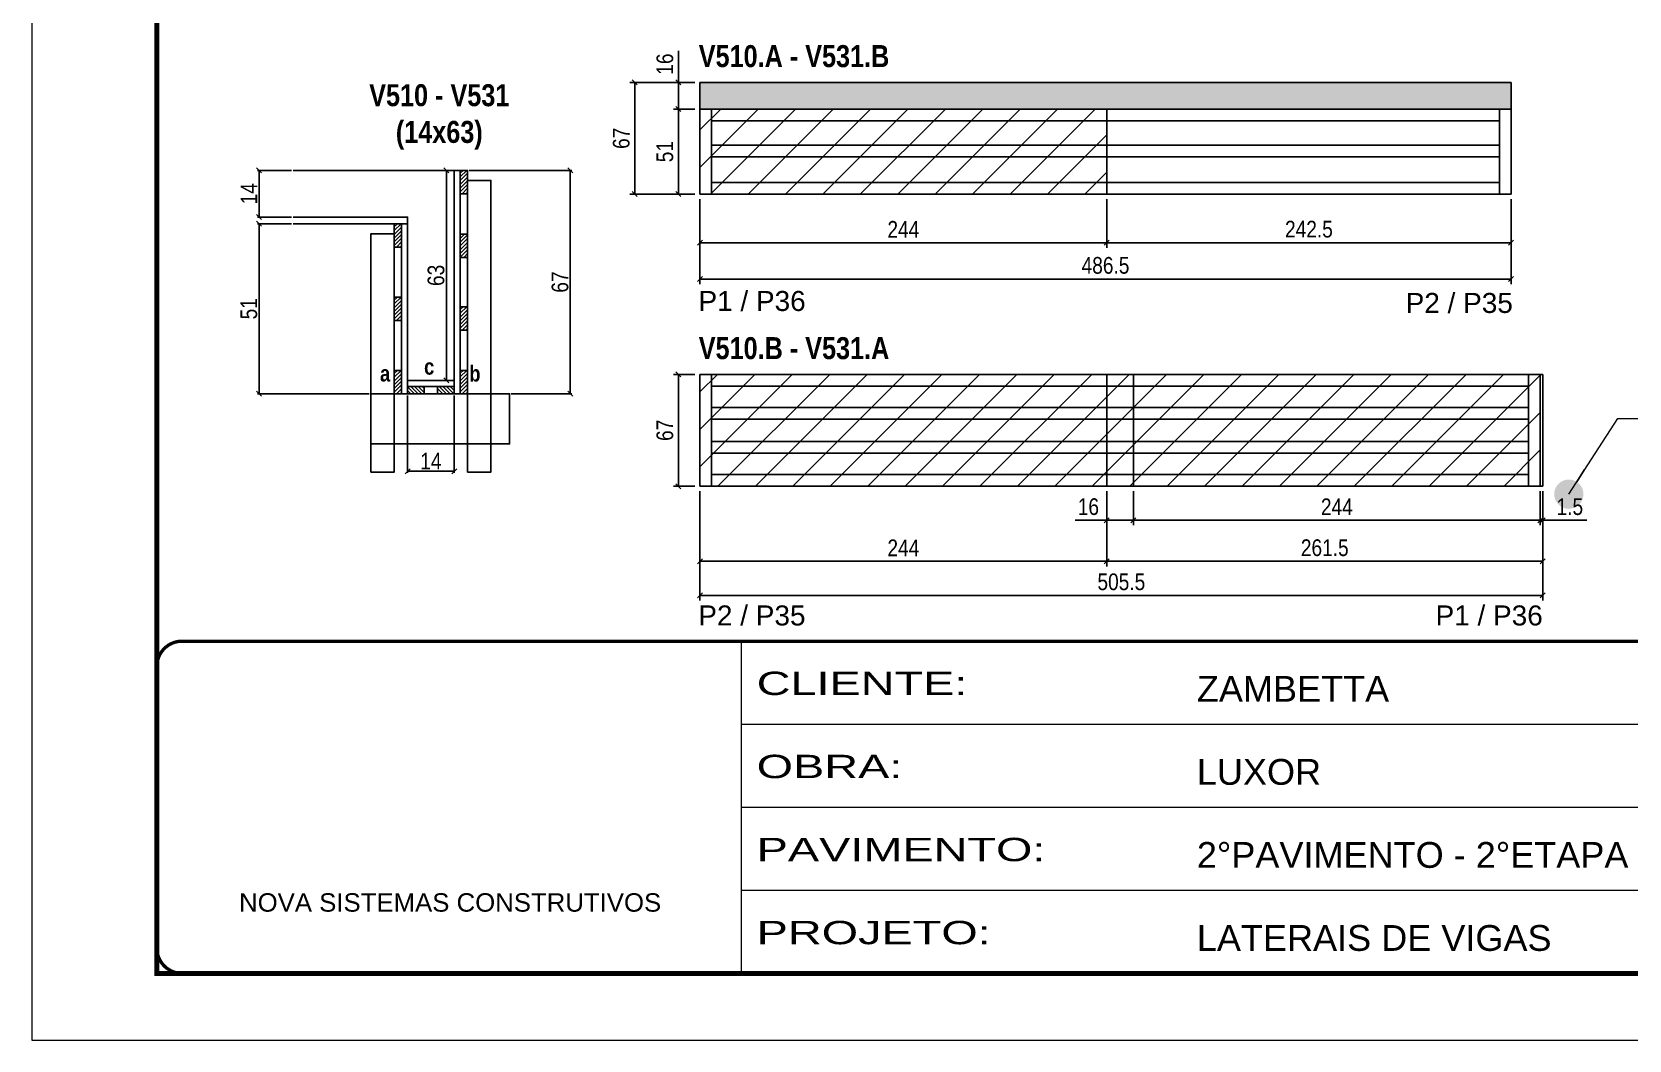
# Model space of a CAD drawing. Extents: x -15895 to 12929, y -2522 to 15173.
# Drawn here: x 6493 to 7451, y 12409 to 13014 of the extents above; entities that cross this region are included whole.
import ezdxf

# ---------------------------------------------------------------- set-up
doc = ezdxf.new("R2010")
doc.units = 0
doc.header["$PDMODE"] = 35
doc.header["$PDSIZE"] = -10
doc.linetypes.add('CONTINUO', pattern=[0])
doc.linetypes.add('DASHED', pattern=[0.75, 0.5, -0.25])
for name, color, linetype in [('5', 5, 'Continuous'), ('COTA', 241, 'Continuous'), ('detalhes', 4, 'Continuous'), ('NOMENCLATURA', 7, 'Continuous'), ('Painéis', 200, 'Continuous'), ('SARR_2.2x7', 40, 'Continuous'), ('SARR_3.5x7', 81, 'Continuous')]:
    doc.layers.add(name, color=color, linetype=linetype)
for name, color, linetype, lineweight in [('CONCRETO', 251, 'Continuous', 25), ('Folhas', 255, 'Continuous', 9), ('Hachura', 251, 'Continuous', 9), ('SARRAFO DE PRESSAO', 251, 'DASHED', 9)]:
    doc.layers.add(name, color=color, linetype=linetype, lineweight=lineweight)
doc.styles.add('ARIAL', font='arial.ttf')
doc.styles.add('COTA TECNICA', font='techl___.ttf', dxfattribs={"height": 10})
doc.styles.add('COTA TECNICA 2X', font='techl___.ttf', dxfattribs={"height": 10})
doc.styles.get("Standard").update_dxf_attribs({"font": 'arial.ttf'})
doc.styles.add('TECNICA', font='techb___.ttf', dxfattribs={"height": 10})
doc.styles.add('Tecnologia', font='')
doc.styles.get('Tecnologia').set_extended_font_data('Forgotten Futurist')
doc.dimstyles.new('3x', dxfattribs={"dimtxt": 10, "dimasz": 5, "dimexe": 7, "dimexo": 5, "dimgap": 4, "dimtad": 1, "dimdec": 4, "dimlfac": 0.333333, "dimdsep": 46, "dimtxsty": 'Standard', "dimblk": 'DOT', "dimcen": 0.09, "dimclrd": 1, "dimclre": 1, "dimclrt": 2, "dimadec": 0, "dimazin": 2, "dimtfac": 1, "dimtdec": 4, "dimtmove": 0, "dimatfit": 3, "dimldrblk": 'DOT', "dimfxl": 1, "dimtolj": 1, "dimtzin": 0, "dimlwd": 9, "dimlwe": 9, "dimarcsym": 0})
doc.dimstyles.new('PAINEL', dxfattribs={"dimtxt": 10, "dimasz": 3, "dimexe": 3, "dimexo": 3, "dimgap": 3, "dimtad": 1, "dimdec": 1, "dimzin": 12, "dimdsep": 46, "dimtxsty": 'COTA TECNICA', "dimblk1": 'OBLIQUE', "dimblk2": 'OBLIQUE', "dimsah": 1, "dimcen": 0.9, "dimclrd": 4, "dimclre": 4, "dimclrt": 240, "dimadec": 1, "dimazin": 3, "dimtfac": 1, "dimtdec": 1, "dimtmove": 0, "dimatfit": 3, "dimfxl": 1, "dimtolj": 1, "dimtzin": 12, "dimarcsym": 0})
doc.dimstyles.new('SECAO', dxfattribs={"dimscale": 0.333333, "dimtxt": 5, "dimasz": 9, "dimexe": 3, "dimexo": 3, "dimgap": 3, "dimtad": 1, "dimdec": 1, "dimlfac": 0.5, "dimzin": 12, "dimdsep": 46, "dimtxsty": 'COTA TECNICA 2X', "dimblk1": 'OBLIQUE', "dimblk2": 'OBLIQUE', "dimsah": 1, "dimcen": 0.9, "dimclrd": 4, "dimclre": 4, "dimclrt": 240, "dimadec": 1, "dimazin": 3, "dimtfac": 1, "dimtdec": 1, "dimtmove": 0, "dimatfit": 3, "dimfxl": 1, "dimtolj": 1, "dimtzin": 12, "dimarcsym": 0})
pattern_1 = [(45, (-116812.018, -20386.4263), (-1.122532015, 1.122532015), [])]

# ---------------------------------------------------------------- blocks, each defined once
blk = doc.blocks.new('9999999999')
at = {"color": 30, "linetype": 'CONTINUO'}
for p, q in [((98564.56, 34230.21), (98564.56, 34429.45)), ((98564.56, 34379.64), (99583.98, 34379.64)), ((98564.56, 34329.83), (99487.98, 34329.83)), ((98564.56, 34280.02), (99487.98, 34280.02))]:
    blk.add_line(p, q, dxfattribs=at)
at = {"color": 30, "linetype": 'CONTINUO', "const_width": 2}
blk.add_lwpolyline([(99583.98, 34230.21), (99583.98, 34414.45, 0.414214), (99568.98, 34429.45), (98228.98, 34429.45, 0.414214), (98213.98, 34414.45), (98213.98, 34245.21, 0.414214), (98228.98, 34230.21), (99583.98, 34230.21)], format="xyb", dxfattribs=at)
at = {"layer": 'Folhas'}
blk.add_lwpolyline([(98138.98, 34190.21), (99623.98, 34190.21), (99623.98, 35240.21), (98138.98, 35240.21)], close=True, dxfattribs=at)
at = {"layer": 'Folhas', "color": 30, "const_width": 3}
blk.add_lwpolyline([(98213.98, 34230.21), (99583.98, 34230.21), (99583.98, 35200.21), (98213.98, 35200.21)], close=True, dxfattribs=at)
at = {"color": 7, "linetype": 'Continuous', "ltscale": 5, "style": 'ARIAL'}
for s, height, p in [('ZAMBETTA', 15.483, (98837.68, 34393.13)), ('LUXOR', 15.483, (98837.68, 34343.32)), ('2°PAVIMENTO - 2°ETAPA', 15.4829, (98837.68, 34293.51)), ('NOVA SISTEMAS CONSTRUTIVOS', 11.0592, (98263.19, 34267.21)), ('LATERAIS DE VIGAS', 15.4829, (98837.68, 34243.7))]:
    blk.add_text(s, height=height, dxfattribs=at).set_placement(p)
at = {"layer": 'Folhas', "color": 7, "style": 'Tecnologia', "width": 1.5}
for s, p in [('CLIENTE:', (98573.65, 34397.17)), ('OBRA:', (98573.65, 34347.31)), ('PAVIMENTO:', (98573.65, 34297.5)), ('PROJETO:', (98573.65, 34247.69))]:
    blk.add_text(s, height=14, dxfattribs=at).set_placement(p)
blk = doc.blocks.new('_Oblique')
at = {"color": 0, "linetype": 'ByBlock', "lineweight": -2}
blk.add_line((-0.5, -0.5), (0.5, 0.5), dxfattribs=at)
blk = doc.blocks.new('*D110')
at = {"layer": 'COTA', "color": 4, "lineweight": -2, "transparency": 16777216}
for p, q in [((6648.45, 12898.93), (6628.1, 12898.93)), ((6629.1, 12898.93), (6629.1, 12796.93)), ((6695.15, 12796.93), (6628.1, 12796.93))]:
    blk.add_line(p, q, dxfattribs=at)
at = {"layer": 'Defpoints', "color": 0, "transparency": 16777216}
for p in [(6649.45, 12898.93), (6629.1, 12796.93), (6696.15, 12796.93, 0)]:
    blk.add_point(p, dxfattribs=at)
at = {"layer": 'COTA', "color": 4, "lineweight": -2, "transparency": 16777216, "xscale": 3, "yscale": 3, "zscale": 3}
for p, rotation in [((6629.1, 12898.93), 90), ((6629.1, 12796.93), 270)]:
    blk.add_blockref('_Oblique', p, dxfattribs=dict(at, rotation=rotation))
at = {"layer": 'COTA', "color": 240, "transparency": 16777216, "insert": (6622.99, 12847.93), "char_height": 10, "attachment_point": 5, "rotation": 90, "style": 'COTA TECNICA 2X'}
blk.add_mtext('\\A1;51', dxfattribs=at)
blk = doc.blocks.new('*D111')
at = {"layer": 'COTA', "color": 4, "lineweight": -2, "transparency": 16777216}
for p, q in [((6745.15, 12930.93), (6740.48, 12930.93)), ((6741.48, 12804.93), (6741.48, 12930.93)), ((6745.15, 12804.93), (6740.48, 12804.93))]:
    blk.add_line(p, q, dxfattribs=at)
at = {"layer": 'Defpoints', "color": 0, "transparency": 16777216}
for p in [(6741.48, 12930.93), (6746.15, 12930.93), (6746.15, 12804.93)]:
    blk.add_point(p, dxfattribs=at)
at = {"layer": 'COTA', "color": 4, "lineweight": -2, "transparency": 16777216, "xscale": 3, "yscale": 3, "zscale": 3}
for p, rotation in [((6741.48, 12930.93), 90), ((6741.48, 12804.93), 270)]:
    blk.add_blockref('_Oblique', p, dxfattribs=dict(at, rotation=rotation))
at = {"layer": 'COTA', "color": 240, "transparency": 16777216, "insert": (6735.26, 12867.93), "char_height": 10, "attachment_point": 5, "rotation": 90, "style": 'COTA TECNICA 2X'}
blk.add_mtext('\\A1;63', dxfattribs=at)
blk = doc.blocks.new('*D112')
at = {"layer": 'COTA', "color": 4, "lineweight": -2, "transparency": 16777216}
for p, q in [((6648.45, 12930.93), (6628.1, 12930.93)), ((6629.1, 12902.93), (6629.1, 12930.93)), ((6648.45, 12902.93), (6628.1, 12902.93))]:
    blk.add_line(p, q, dxfattribs=at)
at = {"layer": 'Defpoints', "color": 0, "transparency": 16777216}
for p in [(6629.1, 12930.93), (6649.45, 12930.93), (6649.45, 12902.93)]:
    blk.add_point(p, dxfattribs=at)
at = {"layer": 'COTA', "color": 4, "lineweight": -2, "transparency": 16777216, "xscale": 3, "yscale": 3, "zscale": 3}
for p, rotation in [((6629.1, 12930.93), 90), ((6629.1, 12902.93), 270)]:
    blk.add_blockref('_Oblique', p, dxfattribs=dict(at, rotation=rotation))
at = {"layer": 'COTA', "color": 240, "transparency": 16777216, "insert": (6623.03, 12916.93), "char_height": 10, "attachment_point": 5, "rotation": 90, "style": 'COTA TECNICA 2X'}
blk.add_mtext('\\A1;14', dxfattribs=at)
blk = doc.blocks.new('*D113')
at = {"layer": 'COTA', "color": 4, "lineweight": -2, "transparency": 16777216}
for p, q in [((6718.15, 12795.93), (6718.15, 12749.48)), ((6746.15, 12795.93), (6746.15, 12749.48)), ((6718.15, 12750.48), (6746.15, 12750.48))]:
    blk.add_line(p, q, dxfattribs=at)
at = {"layer": 'Defpoints', "color": 0, "transparency": 16777216}
for p in [(6718.15, 12796.93), (6746.15, 12796.93), (6746.15, 12750.48)]:
    blk.add_point(p, dxfattribs=at)
at = {"layer": 'COTA', "color": 4, "lineweight": -2, "transparency": 16777216, "xscale": 3, "yscale": 3, "zscale": 3, "rotation": 180}
blk.add_blockref('_Oblique', (6718.15, 12750.48), dxfattribs=at)
at = {"layer": 'COTA', "color": 4, "lineweight": -2, "transparency": 16777216, "xscale": 3, "yscale": 3, "zscale": 3}
blk.add_blockref('_Oblique', (6746.15, 12750.48), dxfattribs=at)
at = {"layer": 'COTA', "color": 240, "transparency": 16777216, "insert": (6732.15, 12756.55), "char_height": 10, "attachment_point": 5, "style": 'COTA TECNICA 2X'}
blk.add_mtext('\\A1;14', dxfattribs=at)
blk = doc.blocks.new('*D114')
at = {"layer": 'COTA', "color": 4, "lineweight": -2, "transparency": 16777216}
for p, q in [((6755.15, 12930.93), (6816.76, 12930.93)), ((6815.76, 12796.93), (6815.76, 12930.93)), ((6780.34, 12796.93), (6816.76, 12796.93))]:
    blk.add_line(p, q, dxfattribs=at)
at = {"layer": 'Defpoints', "color": 0, "transparency": 16777216}
for p in [(6754.15, 12930.93), (6815.76, 12930.93), (6779.34, 12796.93)]:
    blk.add_point(p, dxfattribs=at)
at = {"layer": 'COTA', "color": 4, "lineweight": -2, "transparency": 16777216, "xscale": 3, "yscale": 3, "zscale": 3}
for p, rotation in [((6815.76, 12930.93), 90), ((6815.76, 12796.93), 270)]:
    blk.add_blockref('_Oblique', p, dxfattribs=dict(at, rotation=rotation))
at = {"layer": 'COTA', "color": 240, "transparency": 16777216, "insert": (6809.65, 12863.93), "char_height": 10, "attachment_point": 5, "rotation": 90, "style": 'COTA TECNICA 2X'}
blk.add_mtext('\\A1;67', dxfattribs=at)
blk = doc.blocks.new('*D117')
at = {"layer": 'COTA', "color": 4, "lineweight": -2, "transparency": 16777216}
for p, q in [((6893.53, 12913.68), (6893.53, 12862.75)), ((7380.03, 12913.68), (7380.03, 12862.75)), ((6893.53, 12865.75), (7380.03, 12865.75))]:
    blk.add_line(p, q, dxfattribs=at)
at = {"layer": 'Defpoints', "color": 0, "transparency": 16777216}
for p in [(6893.53, 12916.68), (7380.03, 12916.68), (7380.03, 12865.75)]:
    blk.add_point(p, dxfattribs=at)
at = {"layer": 'COTA', "color": 4, "lineweight": -2, "transparency": 16777216, "xscale": 3, "yscale": 3, "zscale": 3, "rotation": 180}
blk.add_blockref('_Oblique', (6893.53, 12865.75), dxfattribs=at)
at = {"layer": 'COTA', "color": 4, "lineweight": -2, "transparency": 16777216, "xscale": 3, "yscale": 3, "zscale": 3}
blk.add_blockref('_Oblique', (7380.03, 12865.75), dxfattribs=at)
at = {"layer": 'COTA', "color": 240, "transparency": 16777216, "insert": (7136.78, 12873.89), "char_height": 10, "attachment_point": 5, "style": 'COTA TECNICA'}
blk.add_mtext('\\A1;486.5', dxfattribs=at)
blk = doc.blocks.new('*D118')
at = {"layer": 'COTA', "color": 4, "lineweight": -2, "transparency": 16777216}
for p, q in [((6893.53, 12913.68), (6893.53, 12884.5)), ((7137.53, 12913.68), (7137.53, 12884.5)), ((6893.53, 12887.5), (7137.53, 12887.5))]:
    blk.add_line(p, q, dxfattribs=at)
at = {"layer": 'Defpoints', "color": 0, "transparency": 16777216}
for p in [(6893.53, 12916.68), (7137.53, 12916.68), (7137.53, 12887.5)]:
    blk.add_point(p, dxfattribs=at)
at = {"layer": 'COTA', "color": 4, "lineweight": -2, "transparency": 16777216, "xscale": 3, "yscale": 3, "zscale": 3, "rotation": 180}
blk.add_blockref('_Oblique', (6893.53, 12887.5), dxfattribs=at)
at = {"layer": 'COTA', "color": 4, "lineweight": -2, "transparency": 16777216, "xscale": 3, "yscale": 3, "zscale": 3}
blk.add_blockref('_Oblique', (7137.53, 12887.5), dxfattribs=at)
at = {"layer": 'COTA', "color": 240, "transparency": 16777216, "insert": (7015.53, 12895.57), "char_height": 10, "attachment_point": 5, "style": 'COTA TECNICA'}
blk.add_mtext('\\A1;244', dxfattribs=at)
blk = doc.blocks.new('*D119')
at = {"layer": 'COTA', "color": 4, "lineweight": -2, "transparency": 16777216}
for p, q in [((7137.53, 12913.68), (7137.53, 12884.5)), ((7380.03, 12913.68), (7380.03, 12884.5)), ((7137.53, 12887.5), (7380.03, 12887.5))]:
    blk.add_line(p, q, dxfattribs=at)
at = {"layer": 'Defpoints', "color": 0, "transparency": 16777216}
for p in [(7137.53, 12916.68), (7380.03, 12916.68), (7380.03, 12887.5)]:
    blk.add_point(p, dxfattribs=at)
at = {"layer": 'COTA', "color": 4, "lineweight": -2, "transparency": 16777216, "xscale": 3, "yscale": 3, "zscale": 3, "rotation": 180}
blk.add_blockref('_Oblique', (7137.53, 12887.5), dxfattribs=at)
at = {"layer": 'COTA', "color": 4, "lineweight": -2, "transparency": 16777216, "xscale": 3, "yscale": 3, "zscale": 3}
blk.add_blockref('_Oblique', (7380.03, 12887.5), dxfattribs=at)
at = {"layer": 'COTA', "color": 240, "transparency": 16777216, "insert": (7258.78, 12895.61), "char_height": 10, "attachment_point": 5, "style": 'COTA TECNICA'}
blk.add_mtext('\\A1;242.5', dxfattribs=at)
blk = doc.blocks.new('*D115')
at = {"layer": 'COTA', "color": 4, "lineweight": -2, "transparency": 16777216}
for p, q in [((6890.53, 12967.68), (6877.63, 12967.68)), ((6880.63, 12967.68), (6880.63, 12916.68)), ((6890.53, 12916.68), (6877.63, 12916.68))]:
    blk.add_line(p, q, dxfattribs=at)
at = {"layer": 'Defpoints', "color": 0, "transparency": 16777216}
for p in [(6893.53, 12967.68), (6880.63, 12916.68), (6893.53, 12916.68)]:
    blk.add_point(p, dxfattribs=at)
at = {"layer": 'COTA', "color": 4, "lineweight": -2, "transparency": 16777216, "xscale": 3, "yscale": 3, "zscale": 3}
for p, rotation in [((6880.63, 12967.68), 90), ((6880.63, 12916.68), 270)]:
    blk.add_blockref('_Oblique', p, dxfattribs=dict(at, rotation=rotation))
at = {"layer": 'COTA', "color": 240, "transparency": 16777216, "insert": (6872.52, 12942.18), "char_height": 10, "attachment_point": 5, "rotation": 90, "style": 'COTA TECNICA'}
blk.add_mtext('\\A1;51', dxfattribs=at)
blk = doc.blocks.new('*D116')
at = {"layer": 'COTA', "color": 4, "lineweight": -2, "transparency": 16777216}
for p, q in [((6880.63, 12983.68), (6880.63, 13002.69)), ((6890.53, 12983.68), (6877.63, 12983.68)), ((6880.63, 12967.68), (6880.63, 12983.68)), ((6890.53, 12967.68), (6877.63, 12967.68))]:
    blk.add_line(p, q, dxfattribs=at)
at = {"layer": 'Defpoints', "color": 0, "transparency": 16777216}
for p in [(6880.63, 12983.68), (6893.53, 12983.68), (6893.53, 12967.68)]:
    blk.add_point(p, dxfattribs=at)
at = {"layer": 'COTA', "color": 4, "lineweight": -2, "transparency": 16777216, "xscale": 3, "yscale": 3, "zscale": 3}
for p, rotation in [((6880.63, 12983.68), 90), ((6880.63, 12967.68), 270)]:
    blk.add_blockref('_Oblique', p, dxfattribs=dict(at, rotation=rotation))
at = {"layer": 'COTA', "color": 240, "transparency": 16777216, "insert": (6872.53, 12994.68), "char_height": 10, "attachment_point": 5, "rotation": 90, "style": 'COTA TECNICA'}
blk.add_mtext('\\A1;16', dxfattribs=at)
blk = doc.blocks.new('*D120')
at = {"layer": 'COTA', "color": 4, "lineweight": -2, "transparency": 16777216}
for p, q in [((6890.53, 12983.68), (6851.46, 12983.68)), ((6854.46, 12916.68), (6854.46, 12983.68)), ((6890.53, 12916.68), (6851.46, 12916.68))]:
    blk.add_line(p, q, dxfattribs=at)
at = {"layer": 'Defpoints', "color": 0, "transparency": 16777216}
for p in [(6854.46, 12983.68), (6893.53, 12983.68), (6893.53, 12916.68)]:
    blk.add_point(p, dxfattribs=at)
at = {"layer": 'COTA', "color": 4, "lineweight": -2, "transparency": 16777216, "xscale": 3, "yscale": 3, "zscale": 3}
for p, rotation in [((6854.46, 12983.68), 90), ((6854.46, 12916.68), 270)]:
    blk.add_blockref('_Oblique', p, dxfattribs=dict(at, rotation=rotation))
at = {"layer": 'COTA', "color": 240, "transparency": 16777216, "insert": (6846.36, 12950.18), "char_height": 10, "attachment_point": 5, "rotation": 90, "style": 'COTA TECNICA'}
blk.add_mtext('\\A1;67', dxfattribs=at)
blk = doc.blocks.new('*D121')
at = {"layer": 'COTA', "color": 4, "lineweight": -2, "transparency": 16777216}
for p, q in [((6893.53, 12738.51), (6893.53, 12672.98)), ((7399.03, 12738.51), (7399.03, 12672.98)), ((6893.53, 12675.98), (7399.03, 12675.98))]:
    blk.add_line(p, q, dxfattribs=at)
at = {"layer": 'Defpoints', "color": 0, "transparency": 16777216}
for p in [(6893.53, 12741.51), (7399.03, 12741.51), (7399.03, 12675.98)]:
    blk.add_point(p, dxfattribs=at)
at = {"layer": 'COTA', "color": 4, "lineweight": -2, "transparency": 16777216, "xscale": 3, "yscale": 3, "zscale": 3, "rotation": 180}
blk.add_blockref('_Oblique', (6893.53, 12675.98), dxfattribs=at)
at = {"layer": 'COTA', "color": 4, "lineweight": -2, "transparency": 16777216, "xscale": 3, "yscale": 3, "zscale": 3}
blk.add_blockref('_Oblique', (7399.03, 12675.98), dxfattribs=at)
at = {"layer": 'COTA', "color": 240, "transparency": 16777216, "insert": (7146.28, 12684.09), "char_height": 10, "attachment_point": 5, "style": 'COTA TECNICA'}
blk.add_mtext('\\A1;505.5', dxfattribs=at)
blk = doc.blocks.new('*D122')
at = {"layer": 'COTA', "color": 4, "lineweight": -2, "transparency": 16777216}
for p, q in [((6893.53, 12738.51), (6893.53, 12693.43)), ((7137.53, 12738.51), (7137.53, 12693.43)), ((6893.53, 12696.43), (7137.53, 12696.43))]:
    blk.add_line(p, q, dxfattribs=at)
at = {"layer": 'Defpoints', "color": 0, "transparency": 16777216}
for p in [(6893.53, 12741.51), (7137.53, 12741.51), (7137.53, 12696.43)]:
    blk.add_point(p, dxfattribs=at)
at = {"layer": 'COTA', "color": 4, "lineweight": -2, "transparency": 16777216, "xscale": 3, "yscale": 3, "zscale": 3, "rotation": 180}
blk.add_blockref('_Oblique', (6893.53, 12696.43), dxfattribs=at)
at = {"layer": 'COTA', "color": 4, "lineweight": -2, "transparency": 16777216, "xscale": 3, "yscale": 3, "zscale": 3}
blk.add_blockref('_Oblique', (7137.53, 12696.43), dxfattribs=at)
at = {"layer": 'COTA', "color": 240, "transparency": 16777216, "insert": (7015.53, 12704.5), "char_height": 10, "attachment_point": 5, "style": 'COTA TECNICA'}
blk.add_mtext('\\A1;244', dxfattribs=at)
blk = doc.blocks.new('*D123')
at = {"layer": 'COTA', "color": 4, "lineweight": -2, "transparency": 16777216}
for p, q in [((7137.53, 12738.51), (7137.53, 12693.43)), ((7399.03, 12738.51), (7399.03, 12693.43)), ((7137.53, 12696.43), (7399.03, 12696.43))]:
    blk.add_line(p, q, dxfattribs=at)
at = {"layer": 'Defpoints', "color": 0, "transparency": 16777216}
for p in [(7137.53, 12741.51), (7399.03, 12741.51), (7399.03, 12696.43)]:
    blk.add_point(p, dxfattribs=at)
at = {"layer": 'COTA', "color": 4, "lineweight": -2, "transparency": 16777216, "xscale": 3, "yscale": 3, "zscale": 3, "rotation": 180}
blk.add_blockref('_Oblique', (7137.53, 12696.43), dxfattribs=at)
at = {"layer": 'COTA', "color": 4, "lineweight": -2, "transparency": 16777216, "xscale": 3, "yscale": 3, "zscale": 3}
blk.add_blockref('_Oblique', (7399.03, 12696.43), dxfattribs=at)
at = {"layer": 'COTA', "color": 240, "transparency": 16777216, "insert": (7268.28, 12704.54), "char_height": 10, "attachment_point": 5, "style": 'COTA TECNICA'}
blk.add_mtext('\\A1;261.5', dxfattribs=at)
blk = doc.blocks.new('*D124')
at = {"layer": 'COTA', "color": 4, "lineweight": -2, "transparency": 16777216}
for p, q in [((6890.53, 12808.51), (6877.63, 12808.51)), ((6880.63, 12808.51), (6880.63, 12741.51)), ((6890.53, 12741.51), (6877.63, 12741.51))]:
    blk.add_line(p, q, dxfattribs=at)
at = {"layer": 'Defpoints', "color": 0, "transparency": 16777216}
for p in [(6893.53, 12808.51), (6880.63, 12741.51), (6893.53, 12741.51)]:
    blk.add_point(p, dxfattribs=at)
at = {"layer": 'COTA', "color": 4, "lineweight": -2, "transparency": 16777216, "xscale": 3, "yscale": 3, "zscale": 3}
for p, rotation in [((6880.63, 12808.51), 90), ((6880.63, 12741.51), 270)]:
    blk.add_blockref('_Oblique', p, dxfattribs=dict(at, rotation=rotation))
at = {"layer": 'COTA', "color": 240, "transparency": 16777216, "insert": (6872.53, 12775.01), "char_height": 10, "attachment_point": 5, "rotation": 90, "style": 'COTA TECNICA'}
blk.add_mtext('\\A1;67', dxfattribs=at)
blk = doc.blocks.new('*D167')
at = {"layer": 'COTA', "color": 4, "lineweight": -2, "transparency": 16777216}
for p, q in [((7153.53, 12738.51), (7153.53, 12718.05)), ((7397.53, 12738.51), (7397.53, 12718.05)), ((7397.53, 12721.05), (7153.53, 12721.05))]:
    blk.add_line(p, q, dxfattribs=at)
at = {"layer": 'Defpoints', "color": 0, "transparency": 16777216}
for p in [(7153.53, 12741.51), (7397.53, 12741.51), (7153.53, 12721.05)]:
    blk.add_point(p, dxfattribs=at)
at = {"layer": 'COTA', "color": 4, "lineweight": -2, "transparency": 16777216, "xscale": 3, "yscale": 3, "zscale": 3, "rotation": 180}
blk.add_blockref('_Oblique', (7153.53, 12721.05), dxfattribs=at)
at = {"layer": 'COTA', "color": 4, "lineweight": -2, "transparency": 16777216, "xscale": 3, "yscale": 3, "zscale": 3}
blk.add_blockref('_Oblique', (7397.53, 12721.05), dxfattribs=at)
at = {"layer": 'COTA', "color": 240, "transparency": 16777216, "insert": (7275.53, 12729.13), "char_height": 10, "attachment_point": 5, "style": 'COTA TECNICA'}
blk.add_mtext('\\A1;244', dxfattribs=at)
blk = doc.blocks.new('*D168')
at = {"layer": 'COTA', "color": 4, "lineweight": -2, "transparency": 16777216}
for p, q in [((7137.53, 12738.51), (7137.53, 12718.05)), ((7153.53, 12738.51), (7153.53, 12718.05)), ((7137.53, 12721.05), (7118.51, 12721.05)), ((7153.53, 12721.05), (7137.53, 12721.05))]:
    blk.add_line(p, q, dxfattribs=at)
at = {"layer": 'Defpoints', "color": 0, "transparency": 16777216}
for p in [(7137.53, 12741.51), (7153.53, 12741.51), (7137.53, 12721.05)]:
    blk.add_point(p, dxfattribs=at)
at = {"layer": 'COTA', "color": 4, "lineweight": -2, "transparency": 16777216, "xscale": 3, "yscale": 3, "zscale": 3, "rotation": 180}
blk.add_blockref('_Oblique', (7137.53, 12721.05), dxfattribs=at)
at = {"layer": 'COTA', "color": 4, "lineweight": -2, "transparency": 16777216, "xscale": 3, "yscale": 3, "zscale": 3}
blk.add_blockref('_Oblique', (7153.53, 12721.05), dxfattribs=at)
at = {"layer": 'COTA', "color": 240, "transparency": 16777216, "insert": (7126.52, 12729.16), "char_height": 10, "attachment_point": 5, "style": 'COTA TECNICA'}
blk.add_mtext('\\A1;16', dxfattribs=at)
blk = doc.blocks.new('*D505')
at = {"layer": 'COTA', "color": 4, "lineweight": -2, "transparency": 16777216}
for p, q in [((7397.53, 12738.51), (7397.53, 12718.05)), ((7399.03, 12738.51), (7399.03, 12718.05)), ((7397.53, 12721.05), (7394.53, 12721.05)), ((7397.53, 12721.05), (7399.03, 12721.05)), ((7399.03, 12721.05), (7425.53, 12721.05))]:
    blk.add_line(p, q, dxfattribs=at)
at = {"layer": 'Defpoints', "color": 0, "transparency": 16777216}
for p in [(7397.53, 12741.51), (7399.03, 12741.51), (7399.03, 12721.05)]:
    blk.add_point(p, dxfattribs=at)
at = {"layer": 'COTA', "color": 4, "lineweight": -2, "transparency": 16777216, "xscale": 3, "yscale": 3, "zscale": 3}
blk.add_blockref('_Oblique', (7397.53, 12721.05), dxfattribs=at)
at = {"layer": 'COTA', "color": 4, "lineweight": -2, "transparency": 16777216, "xscale": 3, "yscale": 3, "zscale": 3, "rotation": 180}
blk.add_blockref('_Oblique', (7399.03, 12721.05), dxfattribs=at)
at = {"layer": 'COTA', "color": 240, "transparency": 16777216, "insert": (7415.28, 12729.16), "char_height": 10, "attachment_point": 5, "style": 'COTA TECNICA'}
blk.add_mtext('\\A1;1.5', dxfattribs=at)
blk = doc.blocks.new('_Dot')
at = {"color": 0, "linetype": 'ByBlock', "lineweight": -2}
blk.add_line((-0.5, 0), (-1, 0), dxfattribs=at)
at = {"color": 0, "linetype": 'ByBlock', "const_width": 0.5}
blk.add_lwpolyline([(-0.25, 0, 1), (0.25, 0, 1)], format="xyb", close=True, dxfattribs=at)

msp = doc.modelspace()

# ---------------------------------------------------------------- hatches: boundary and pattern name
at = {"layer": 'COTA'}
h = msp.add_hatch(dxfattribs=at)
h.set_pattern_fill('AR-CONC', color=256, scale=0.03)
h.set_pattern_definition([(50, (3169.6295, 778.498), (5.46554, -0.4781726), [0.5715, -6.2865]), (355, (3169.6295, 778.498), (-1.0573026, 5.7317054), [0.4572, -5.0292175]), (100.451445, (3170.085, 778.458), (4.4082374, 5.2535326), [0.4857003, -5.3427073]), (46.1842, (3169.6295, 780.022), (8.1323712, -1.26127), [0.85725, -9.42975]), (96.63556, (3170.307, 779.917), (7.122124, 7.4227837), [0.7285507, -8.014068]), (351.18415, (3169.6295, 780.022), (7.122124, 7.422784), [0.685799, -7.543792]), (21, (3170.3915, 779.641), (4.5484317, -3.067956), [0.5715, -6.2865]), (326, (3170.3915, 779.641), (1.8540609, 5.525639), [0.4572, -5.0292]), (71.451445, (3170.7706, 779.3853), (6.4024926, 2.457683), [0.4857003, -5.3426981]), (37.5, (3169.6295, 778.498), (0.0926581, 2.53665117), [0, -4.96824, 0, -5.1054, 0, -5.04825]), (7.5, (3169.6295, 778.498), (2.0045899, 3.00541724), [0, -2.91084, 0, -4.85394, 0, -1.92405]), (327.5, (3167.9303, 778.498), (4.06771786, -0.17186232), [0, -1.905, 0, -5.9436, 0, -7.8867]), (317.5, (3167.1683, 778.498), (4.4438754, 0.7627947), [0, -2.4765, 0, -3.94716, 0, -5.6007])])
h.paths.add_polyline_path([(6893.53, 12983.68), (6893.53, 12967.68), (7380.03, 12967.68), (7380.03, 12983.68)])
at = {"layer": 'Hachura', "linetype": 'ByBlock'}
h = msp.add_hatch(dxfattribs=at)
h.set_pattern_fill('ANSI31', color=256, scale=5)
h.paths.add_polyline_path([(7137.53, 12967.68), (6893.53, 12967.68), (6893.53, 12916.68), (7137.53, 12916.68)])
h.paths.add_polyline_path([(7137.53, 12808.51), (6893.53, 12808.51), (6893.53, 12741.51), (7137.53, 12741.51)])
h.paths.add_polyline_path([(7153.53, 12808.51), (7137.53, 12808.51), (7137.53, 12741.51), (7153.53, 12741.51)])
h.paths.add_polyline_path([(7397.53, 12808.51), (7153.53, 12808.51), (7153.53, 12741.51), (7397.53, 12741.51)])
at = {"layer": 'SARR_2.2x7'}
h = msp.add_hatch(dxfattribs=at)
h.set_pattern_fill('ANSI31', color=256, scale=0.5)
h.set_pattern_definition([(45, (-116812.018, -20304.6103), (-1.122532015, 1.122532015), [])])
h.paths.add_polyline_path([(6754.15, 12916.93), (6749.75, 12916.93), (6749.75, 12930.93), (6754.15, 12930.93)])
h = msp.add_hatch(dxfattribs=at)
h.set_pattern_fill('ANSI31', color=256, scale=0.5)
h.set_pattern_definition([(45, (-116802.018, -20336.6103), (-1.122532015, 1.122532015), [])])
h.paths.add_polyline_path([(6710.15, 12884.93), (6714.55, 12884.93), (6714.55, 12898.93), (6710.15, 12898.93)])
h = msp.add_hatch(dxfattribs=at)
h.set_pattern_fill('ANSI31', color=256, scale=0.5)
h.set_pattern_definition(pattern_1)
h.paths.add_polyline_path([(6754.15, 12892.74), (6749.75, 12892.74), (6749.75, 12878.74), (6754.15, 12878.74)])
h = msp.add_hatch(dxfattribs=at)
h.set_pattern_fill('ANSI31', color=256, scale=0.5)
h.set_pattern_definition([(45, (-116802.018, -20380.6103), (-1.122532015, 1.122532015), [])])
h.paths.add_polyline_path([(6710.15, 12840.93), (6714.55, 12840.93), (6714.55, 12854.93), (6710.15, 12854.93)])
h = msp.add_hatch(dxfattribs=at)
h.set_pattern_fill('ANSI31', color=256, scale=0.5)
h.set_pattern_definition(pattern_1)
h.paths.add_polyline_path([(6754.15, 12835.11), (6749.75, 12835.11), (6749.75, 12849.11), (6754.15, 12849.11)])
h = msp.add_hatch(dxfattribs=at)
h.set_pattern_fill('ANSI31', color=256, scale=0.5)
h.set_pattern_definition([(45, (-116802.018, -20424.6103), (-1.122532015, 1.122532015), [])])
h.paths.add_polyline_path([(6710.15, 12796.93), (6714.55, 12796.93), (6714.55, 12810.93), (6710.15, 12810.93)])
h = msp.add_hatch(dxfattribs=at)
h.set_pattern_fill('ANSI31', color=256, scale=0.5)
h.set_pattern_definition([(45, (-116812.018, -20424.6103), (-1.122532015, 1.122532015), [])])
h.paths.add_polyline_path([(6754.15, 12796.93), (6749.75, 12796.93), (6749.75, 12810.93), (6754.15, 12810.93)])
h = msp.add_hatch(dxfattribs=at)
h.set_pattern_fill('ANSI31', color=256, scale=0.5, angle=90)
h.set_pattern_definition([(135, (39953.6903, -110715.2413), (-1.122532015, -1.122532015), [])])
h.paths.add_polyline_path([(6728.15, 12796.93), (6728.15, 12801.33), (6718.15, 12801.33), (6718.15, 12796.93)])
h = msp.add_hatch(dxfattribs=at)
h.set_pattern_fill('ANSI31', color=256, scale=0.5, angle=90)
h.set_pattern_definition([(135, (39943.6903, -110715.2413), (-1.122532015, -1.122532015), [])])
h.paths.add_polyline_path([(6736.15, 12801.33), (6736.15, 12796.93), (6746.15, 12796.93), (6746.15, 12801.33)])

# ---------------------------------------------------------------- linework, layer by layer
at = {"layer": 'CONCRETO', "linetype": 'Continuous'}
msp.add_line((6746.15, 12930.93), (6649.45, 12930.93), dxfattribs=at)
at = {"layer": 'COTA'}
for p, q in [((6893.53, 12967.68), (6893.53, 12983.68)), ((6893.53, 12983.68), (7380.03, 12983.68)), ((7380.03, 12983.68), (7380.03, 12967.68))]:
    msp.add_line(p, q, dxfattribs=at)
at = {"layer": 'Painéis', "linetype": 'ByBlock'}
for p, q in [((7380.03, 12967.68), (6893.53, 12967.68)), ((6893.53, 12967.68), (6893.53, 12916.68)), ((7137.53, 12967.68), (7137.53, 12916.68)), ((7380.03, 12916.68), (7380.03, 12967.68)), ((6893.53, 12916.68), (7380.03, 12916.68)), ((7399.03, 12808.51), (6893.53, 12808.51)), ((6893.53, 12808.51), (6893.53, 12741.51)), ((7137.53, 12808.51), (7137.53, 12741.51)), ((7153.53, 12741.51), (7153.53, 12808.51)), ((7397.53, 12741.51), (7397.53, 12808.51)), ((7399.03, 12741.51), (7399.03, 12808.51)), ((6893.53, 12741.51), (7399.03, 12741.51))]:
    msp.add_line(p, q, dxfattribs=at)
at = {"layer": 'Painéis', "linetype": 'Continuous'}
for points in [[(6749.75, 12796.93), (6749.75, 12930.93), (6746.15, 12930.93), (6746.15, 12796.93)], [(6714.55, 12796.93), (6714.55, 12898.93), (6718.15, 12898.93), (6718.15, 12796.93)], [(6746.15, 12804.93), (6718.15, 12804.93), (6718.15, 12801.33), (6746.15, 12801.33)]]:
    msp.add_lwpolyline(points, close=True, dxfattribs=at)
msp.add_lwpolyline([(6649.45, 12898.93), (6718.15, 12898.93), (6718.15, 12902.93), (6649.45, 12902.93)], dxfattribs=at)
at = {"layer": 'SARR_2.2x7', "linetype": 'Continuous'}
for p, q in [((6900.53, 12916.68), (6900.53, 12967.68)), ((7373.03, 12916.68), (7373.03, 12967.68)), ((6900.53, 12960.68), (7137.53, 12960.68)), ((7137.53, 12960.68), (7373.03, 12960.68)), ((6900.53, 12946.11), (7137.53, 12946.11)), ((7137.53, 12946.11), (7373.03, 12946.11)), ((6900.53, 12939.11), (7137.53, 12939.11)), ((7137.53, 12939.11), (7373.03, 12939.11)), ((6900.53, 12923.68), (7137.53, 12923.68)), ((7137.53, 12923.68), (7373.03, 12923.68)), ((6900.53, 12741.51), (6900.53, 12808.51)), ((7390.53, 12741.51), (7390.53, 12808.51)), ((6900.53, 12801.51), (7137.53, 12801.51)), ((7137.53, 12801.51), (7390.53, 12801.51)), ((6900.53, 12788.68), (7137.53, 12788.68)), ((7137.53, 12788.68), (7390.53, 12788.68)), ((6900.53, 12781.68), (7137.53, 12781.68)), ((7137.53, 12781.68), (7390.53, 12781.68)), ((6900.53, 12768.33), (7137.53, 12768.33)), ((6900.53, 12761.33), (7137.53, 12761.33)), ((7137.53, 12768.33), (7390.53, 12768.33)), ((7137.53, 12761.33), (7390.53, 12761.33)), ((6900.53, 12748.51), (7137.53, 12748.51)), ((7137.53, 12748.51), (7390.53, 12748.51))]:
    msp.add_line(p, q, dxfattribs=at)
at = {"layer": 'SARR_2.2x7'}
for points in [[(6749.75, 12930.93), (6749.75, 12916.93), (6754.15, 12916.93), (6754.15, 12930.93)], [(6714.55, 12898.93), (6714.55, 12884.93), (6710.15, 12884.93), (6710.15, 12898.93)], [(6749.75, 12878.74), (6749.75, 12892.74), (6754.15, 12892.74), (6754.15, 12878.74)], [(6714.55, 12854.93), (6714.55, 12840.93), (6710.15, 12840.93), (6710.15, 12854.93)], [(6749.75, 12849.11), (6749.75, 12835.11), (6754.15, 12835.11), (6754.15, 12849.11)], [(6714.55, 12810.93), (6714.55, 12796.93), (6710.15, 12796.93), (6710.15, 12810.93)], [(6749.75, 12810.93), (6749.75, 12796.93), (6754.15, 12796.93), (6754.15, 12810.93)], [(6718.15, 12801.33), (6728.15, 12801.33), (6728.15, 12796.93), (6718.15, 12796.93)], [(6746.15, 12801.33), (6736.15, 12801.33), (6736.15, 12796.93), (6746.15, 12796.93)]]:
    msp.add_lwpolyline(points, close=True, dxfattribs=at)
at = {"layer": 'SARR_3.5x7'}
for points in [[(6754.15, 12924.93), (6768.15, 12924.93), (6768.15, 12749.95), (6754.15, 12749.95)], [(6710.15, 12892.93), (6696.15, 12892.93), (6696.15, 12749.95), (6710.15, 12749.95)], [(6696.15, 12796.93), (6779.34, 12796.93), (6779.34, 12766.84), (6696.15, 12766.84)]]:
    msp.add_lwpolyline(points, close=True, dxfattribs=at)

# ---------------------------------------------------------------- block references
at = {"layer": 'SARRAFO DE PRESSAO', "color": 6, "linetype": 'ByBlock'}
msp.add_blockref('9999999999', (-91646.11, -21780.92), dxfattribs=at)

# ---------------------------------------------------------------- texts
at = {"layer": '5', "linetype": 'Continuous'}
for s, rotation, p in [('P1 / P36', 359.99996, (6892.66, 12846.59)), ('P2 / P35', 359.99996, (7316.81, 12845.41)), ('P2 / P35', 0.00004, (6892.54, 12657.97)), ('P1 / P36', 0.00004, (7334.74, 12657.97))]:
    msp.add_text(s, height=12, rotation=rotation, dxfattribs=at).set_placement(p)
at = {"layer": 'detalhes', "style": 'TECNICA'}
for s, p in [('a', (6701.63, 12804.29)), ('c', (6728.07, 12808.4)), ('b', (6755.19, 12804.28))]:
    msp.add_text(s, height=9.6, dxfattribs=at).set_placement(p)
at = {"layer": 'NOMENCLATURA', "style": 'TECNICA'}
for s, p in [('V510.A - V531.B', (6892.81, 12992.86)), ('V510.B - V531.A', (6892.81, 12817.7))]:
    msp.add_text(s, height=13.2, dxfattribs=at).set_placement(p)
at = {"layer": 'NOMENCLATURA', "insert": (6737.18, 12982.62), "char_height": 13.2, "attachment_point": 2, "style": 'TECNICA'}
msp.add_mtext_dynamic_manual_height_columns('V510 - V531\\P(14x63)', width=300.2766, gutter_width=1, heights=[0], dxfattribs=at)

# ---------------------------------------------------------------- dimensions: what is measured, and where the dimension line sits
at = {"layer": 'COTA'}
for base, p1, p2, angle, dimstyle, picture, middle in [((6880.63, 12983.68), (6893.53, 12967.68), (6893.53, 12983.68), 90, 'PAINEL', '*D116', (6872.53, 12994.68)), ((6854.46, 12983.68), (6893.53, 12916.68), (6893.53, 12983.68), 90, 'PAINEL', '*D120', (6846.36, 12950.18)), ((6880.63, 12916.68), (6893.53, 12967.68), (6893.53, 12916.68), 90, 'PAINEL', '*D115', (6872.52, 12942.18)), ((6629.1, 12930.93), (6649.45, 12902.93), (6649.45, 12930.93), 90, 'SECAO', '*D112', (6623.03, 12916.93)), ((6815.76, 12930.93), (6779.34, 12796.93), (6754.15, 12930.93), 90, 'SECAO', '*D114', (6809.65, 12863.93)), ((6629.1, 12796.93), (6649.45, 12898.93), (6696.15, 12796.93), 90, 'SECAO', '*D110', (6622.99, 12847.93)), ((6880.63, 12741.51), (6893.53, 12808.51), (6893.53, 12741.51), 90, 'PAINEL', '*D124', (6872.53, 12775.01)), ((7399.03, 12675.98), (6893.53, 12741.51), (7399.03, 12741.51), 180, 'PAINEL', '*D121', (7146.28, 12684.09))]:
    dim = msp.add_linear_dim(base=base, p1=p1, p2=p2, angle=angle, dimstyle=dimstyle, dxfattribs=at)
    dim.commit()
    dim.dimension.update_dxf_attribs({"geometry": picture, "text_midpoint": middle})
for base, p1, p2, angle, dimstyle, picture, middle in [((6741.48, 12930.93), (6746.15, 12804.93), (6746.15, 12930.93), 90, 'SECAO', '*D111', (6741.48, 12867.93)), ((7380.03, 12865.75), (6893.53, 12916.68), (7380.03, 12916.68), 180, 'PAINEL', '*D117', (7136.78, 12865.75))]:
    dim = msp.add_linear_dim(base=base, p1=p1, p2=p2, angle=angle, dimstyle=dimstyle, dxfattribs=at)
    dim.commit()
    dim.dimension.update_dxf_attribs({"geometry": picture, "text_midpoint": middle, "dimtype": 160})
for base, p1, p2, dimstyle, picture, middle in [((7137.53, 12887.5), (6893.53, 12916.68), (7137.53, 12916.68), 'PAINEL', '*D118', (7015.53, 12895.57)), ((6746.15, 12750.48), (6718.15, 12796.93), (6746.15, 12796.93), 'SECAO', '*D113', (6732.15, 12756.55)), ((7137.53, 12696.43), (6893.53, 12741.51), (7137.53, 12741.51), 'PAINEL', '*D122', (7015.53, 12704.5)), ((7137.53, 12721.05), (7153.53, 12741.51), (7137.53, 12741.51), 'PAINEL', '*D168', (7126.52, 12729.16)), ((7153.53, 12721.05), (7397.53, 12741.51), (7153.53, 12741.51), 'PAINEL', '*D167', (7275.53, 12729.13)), ((7399.03, 12721.05), (7397.53, 12741.51), (7399.03, 12741.51), 'PAINEL', '*D505', (7415.28, 12729.16))]:
    dim = msp.add_linear_dim(base=base, p1=p1, p2=p2, dimstyle=dimstyle, dxfattribs=at)
    dim.commit()
    dim.dimension.update_dxf_attribs({"geometry": picture, "text_midpoint": middle})
for base, p1, p2, picture, middle in [((7380.03, 12887.5), (7137.53, 12916.68), (7380.03, 12916.68), '*D119', (7258.78, 12895.61)), ((7399.03, 12696.43), (7137.53, 12741.51), (7399.03, 12741.51), '*D123', (7268.28, 12704.54))]:
    dim = msp.add_linear_dim(base=base, p1=p1, p2=p2, dimstyle='PAINEL', override={"dimtmove": 1}, dxfattribs=at)
    dim.commit()
    dim.dimension.update_dxf_attribs({"geometry": picture, "text_midpoint": middle})

# ---------------------------------------------------------------- leaders
at = {"layer": 'Hachura'}
msp.add_leader([(7414.67, 12736.72), (7444.03, 12782.17), (7591.14, 12782.17)], dimstyle='3x', override={"dimasz": 17.5, "dimtad": 0}, dxfattribs=at)

doc.saveas('drawing.dxf')
